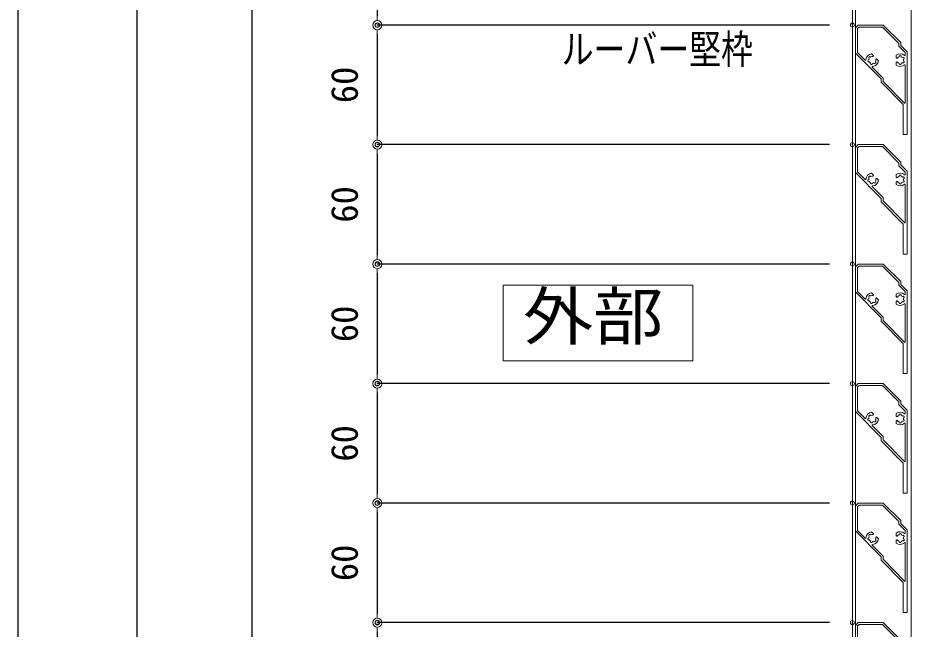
# Model space of a CAD drawing. Units: millimetres, scale not verified. Extents: x -1682 to 1682, y -1188 to 1188.
# Drawn here: x -577.9 to -129.5, y 102.8 to 409.8 of the extents above; entities that cross this region are included whole.
import ezdxf
from ezdxf.enums import TextEntityAlignment as Align

# ---------------------------------------------------------------- set-up
doc = ezdxf.new("R2010")
doc.units = ezdxf.units.MM
doc.header["$LTSCALE"] = 4
doc.header["$PDMODE"] = 32
doc.header["$PDSIZE"] = 2
for name, color, linetype, lineweight in [('0-0_0', 7, 'Continuous', 18), ('0-1_DEFPOINTS', 7, 'Continuous', 18), ('0-9_41ｱﾙﾐ', 6, 'Continuous', 18), ('0-C_P4-12', 7, 'Continuous', 18), ('0-F_HACH', 7, 'Continuous', 18)]:
    doc.layers.add(name, color=color, linetype=linetype, lineweight=lineweight)
doc.layers.add('0-A_1手摺寸法', color=7, linetype='Continuous')
doc.styles.add('ＭＳ ゴシック', font='')
doc.styles.get('ＭＳ ゴシック').set_extended_font_data('MS Gothic')

# ---------------------------------------------------------------- blocks, each defined once
blk = doc.blocks.new('D21')
at = {"layer": '0-A_1手摺寸法'}
blk.add_line((-417.959, 4197.601), (-417.959, 3191.801), dxfattribs=at)
blk = doc.blocks.new('D22')
at = {"layer": '0-A_1手摺寸法'}
blk.add_line((-535.436, 4237.601), (-535.436, 3131.801), dxfattribs=at)
blk = doc.blocks.new('D23')
at = {"layer": '0-A_1手摺寸法'}
blk.add_line((-475.674, 4237.601), (-475.674, 3146.801), dxfattribs=at)
blk = doc.blocks.new('HK-100')
at = {"layer": '0-0_0'}
for p, q in [((-26, 53.6), (-24.6, 55)), ((-24.854, 53.332), (-24.332, 53.854)), ((-24.6, 55), (-12, 55)), ((-23.979, 54), (-12.621, 54)), ((-12.268, 53.854), (-4.346, 45.932)), ((-12, 55), (-3.2, 46.2)), ((-26, 53.6), (-26, 41)), ((-25, 52.979), (-25, 41.621)), ((-4.2, 45.579), (-4.2, 44.579)), ((-3.2, 46.2), (-3.2, 44.786)), ((-13, 28), (-26, 41)), ((-21.038, 37.453), (-24.854, 41.268)), ((-17.852, 40.631), (-16.984, 39.762)), ((-4.054, 44.225), (-1, 41.172)), ((-3.2, 44.786), (0, 41.586)), ((-1, 41.172), (-1, 40.593)), ((0, 41.586), (0, 0)), ((-16.998, 39.324), (-16.932, 39.569)), ((-15.626, 37.952), (-15.381, 38.018)), ((-14.319, 37.098), (-15.188, 37.966)), ((-5.5, 39.948), (-5.5, 38.72)), ((-5.5, 34.952), (-5.5, 36.18)), ((-5.18, 38.42), (-5.4, 38.547)), ((-5.18, 36.48), (-5.4, 36.353)), ((-1, 34.946), (-1, 15.995)), ((-12, 28.207), (-12, 26.885)), ((-2, 0), (0, 0))]:
    blk.add_line(p, q, dxfattribs=at)
blk.add_lwpolyline([(-13, 28), (-13, 26.28), (-2, 15.101), (-2, 0)], dxfattribs=at)
for centre, radius, start, end in [((-23.979, 53.5), 0.5, 90, 135), ((-12.621, 53.5), 0.5, 45, 90), ((-24.5, 52.979), 0.5, 135, 180), ((-4.7, 45.579), 0.5, 0, 45), ((-24.5, 41.621), 0.5, 180, 225), ((-17.5, 37.45), 3.2, 96.31781, 177.56845), ((-3.5, 37.45), 3.2, 47.43155, 128.68219), ((-3.7, 44.579), 0.5, 180, 225), ((-19.19, 36.997), 0.5, 96.78679, 293.21321), ((-17.5, 37.45), 1.75, 151.42642, 178.57358), ((-18.737, 38.687), 0.5, 36.78679, 233.21321), ((-17.5, 37.45), 1.75, 211.42642, 238.57358), ((-17.953, 35.76), 0.5, 156.78679, 353.21321), ((-17.5, 37.45), 1.75, 80.88684, 118.57358), ((-17.5, 37.45), 1.75, 271.42642, 298.57358), ((-17.5, 37.45), 3.2, 272.43155, 353.68219), ((-17.191, 39.375), 0.2, 260.88684, 345), ((-17.125, 39.621), 0.2, 345, 45), ((-16.263, 36.213), 0.5, 216.78679, 53.21321), ((-17.5, 37.45), 1.75, 331.42642, 9.11316), ((-15.575, 37.759), 0.2, 105, 189.11316), ((-15.329, 37.825), 0.2, 45, 105), ((-5.3, 38.72), 0.2, 180, 240), ((-5.3, 36.18), 0.2, 120, 180), ((-5.08, 38.593), 0.2, 240, 324.11316), ((-5.08, 36.307), 0.2, 35.88684, 120), ((-3.5, 37.45), 1.75, 106.42642, 144.11316), ((-3.5, 37.45), 1.75, 215.88684, 253.57358), ((-3.5, 39.2), 0.5, 351.78679, 188.21321), ((-3.5, 37.45), 1.75, 46.42642, 73.57358), ((-3.5, 37.45), 1.75, 286.42642, 313.57358), ((-1.984, 38.325), 0.5, 291.78679, 128.21321), ((-1.984, 36.575), 0.5, 231.78679, 68.21321), ((-3.5, 37.45), 1.75, 346.42642, 13.57358), ((-1.2, 39.954), 0.2, 227.43155, 0), ((-17.356, 34.053), 0.2, 92.43155, 225), ((-3.5, 37.45), 3.2, 231.31781, 312.56845), ((-3.5, 35.7), 0.5, 171.78679, 8.21321), ((-1.2, 34.946), 0.2, 0, 132.56845), ((-12.5, 28.207), 0.5, 0, 45), ((-11.5, 26.885), 0.5, 180, 215.53768)]:
    blk.add_arc(centre, radius, start, end, dxfattribs=at)
at = {"layer": '0-0_0', "color": 4}
for centre, start, end in [((-20.897, 37.594), 225, 357.57254), ((-17.356, 34.053), 92.42746, 225)]:
    blk.add_arc(centre, 0.2, start, end, dxfattribs=at)
at = {"layer": '0-F_HACH'}
for p, q in [((-24.332, 53.854), (-24.854, 53.332)), ((-12.621, 54), (-23.979, 54)), ((-4.346, 45.932), (-12.268, 53.854)), ((-25, 52.979), (-25, 41.621)), ((-4.2, 44.579), (-4.2, 45.579)), ((-24.854, 41.268), (-21.038, 37.453)), ((-1, 41.172), (-4.054, 44.225)), ((-1, 39.954), (-1, 41.172)), ((-17.497, 33.912), (-12.146, 28.561)), ((-12, 28.207), (-12, 26.885)), ((-11.907, 26.594), (-1.319, 15.834))]:
    blk.add_line(p, q, dxfattribs=at)
at = {"layer": '0-F_HACH', "color": 5}
blk.add_line((-15.105, 37.874), (-15.101, 37.879), dxfattribs=at)
at = {"layer": '0-F_HACH'}
for centre, radius, start, end in [((-23.979, 53.5), 0.5, 90, 135), ((-12.621, 53.5), 0.5, 45, 90), ((-24.5, 52.979), 0.5, 135, 180), ((-4.7, 45.579), 0.5, 0, 45), ((-24.5, 41.621), 0.5, 180, 225), ((-3.7, 44.579), 0.5, 180, 225), ((-12.5, 28.207), 0.5, 0, 45), ((-1.2, 15.995), 0.2, 215.53768, 0)]:
    blk.add_arc(centre, radius, start, end, dxfattribs=at)
blk = doc.blocks.new('_ORIGIN2')
at = {"layer": '0-0_0'}
blk.add_line((-0.5, 0), (-1, 0), dxfattribs=at)
for radius in [0.5, 0.25]:
    blk.add_circle((0, 0), radius, dxfattribs=at)
blk = doc.blocks.new('D56')
at = {"layer": '0-1_DEFPOINTS'}
for p in [(-116.608, 3722.201), (-355.029, 3662.201), (-116.608, 3662.201)]:
    blk.add_point(p, dxfattribs=at)
at = {"layer": '0-A_1手摺寸法'}
for p, q in [((-128.108, 3722.201), (-355.029, 3722.201)), ((-355.029, 3717.601), (-355.029, 3666.801)), ((-128.108, 3662.201), (-355.029, 3662.201))]:
    blk.add_line(p, q, dxfattribs=at)
at = {"layer": '0-A_1手摺寸法', "xscale": 4.6, "yscale": 4.6}
for p, rotation in [((-355.029, 3722.201), 90), ((-355.029, 3662.201), 270)]:
    blk.add_blockref('_ORIGIN2', p, dxfattribs=dict(at, rotation=rotation))
at = {"layer": '0-A_1手摺寸法', "style": 'ＭＳ ゴシック'}
blk.add_text('60', height=13.49, rotation=90, dxfattribs=at).set_placement((-360.779, 3683.001), align=Align.BOTTOM_LEFT)
blk = doc.blocks.new('D57')
at = {"layer": '0-1_DEFPOINTS'}
for p in [(-116.608, 3782.201), (-355.029, 3722.201), (-116.608, 3722.201)]:
    blk.add_point(p, dxfattribs=at)
at = {"layer": '0-A_1手摺寸法'}
for p, q in [((-128.108, 3782.201), (-355.029, 3782.201)), ((-355.029, 3777.601), (-355.029, 3726.801)), ((-128.108, 3722.201), (-355.029, 3722.201))]:
    blk.add_line(p, q, dxfattribs=at)
at = {"layer": '0-A_1手摺寸法', "xscale": 4.6, "yscale": 4.6}
for p, rotation in [((-355.029, 3782.201), 90), ((-355.029, 3722.201), 270)]:
    blk.add_blockref('_ORIGIN2', p, dxfattribs=dict(at, rotation=rotation))
at = {"layer": '0-A_1手摺寸法', "style": 'ＭＳ ゴシック'}
blk.add_text('60', height=13.49, rotation=90, dxfattribs=at).set_placement((-360.779, 3743.001), align=Align.BOTTOM_LEFT)
blk = doc.blocks.new('D58')
at = {"layer": '0-1_DEFPOINTS'}
for p in [(-116.608, 3842.201), (-355.029, 3782.201), (-116.608, 3782.201)]:
    blk.add_point(p, dxfattribs=at)
at = {"layer": '0-A_1手摺寸法'}
for p, q in [((-128.108, 3842.201), (-355.029, 3842.201)), ((-355.029, 3837.601), (-355.029, 3786.801)), ((-128.108, 3782.201), (-355.029, 3782.201))]:
    blk.add_line(p, q, dxfattribs=at)
at = {"layer": '0-A_1手摺寸法', "xscale": 4.6, "yscale": 4.6}
for p, rotation in [((-355.029, 3842.201), 90), ((-355.029, 3782.201), 270)]:
    blk.add_blockref('_ORIGIN2', p, dxfattribs=dict(at, rotation=rotation))
at = {"layer": '0-A_1手摺寸法', "style": 'ＭＳ ゴシック'}
blk.add_text('60', height=13.49, rotation=90, dxfattribs=at).set_placement((-360.779, 3803.001), align=Align.BOTTOM_LEFT)
blk = doc.blocks.new('D59')
at = {"layer": '0-1_DEFPOINTS'}
for p in [(-116.608, 3902.201), (-355.029, 3842.201), (-116.608, 3842.201)]:
    blk.add_point(p, dxfattribs=at)
at = {"layer": '0-A_1手摺寸法'}
for p, q in [((-128.108, 3902.201), (-355.029, 3902.201)), ((-355.029, 3897.601), (-355.029, 3846.801)), ((-128.108, 3842.201), (-355.029, 3842.201))]:
    blk.add_line(p, q, dxfattribs=at)
at = {"layer": '0-A_1手摺寸法', "xscale": 4.6, "yscale": 4.6}
for p, rotation in [((-355.029, 3902.201), 90), ((-355.029, 3842.201), 270)]:
    blk.add_blockref('_ORIGIN2', p, dxfattribs=dict(at, rotation=rotation))
at = {"layer": '0-A_1手摺寸法', "style": 'ＭＳ ゴシック'}
blk.add_text('60', height=13.49, rotation=90, dxfattribs=at).set_placement((-360.779, 3863.001), align=Align.BOTTOM_LEFT)
blk = doc.blocks.new('D60')
at = {"layer": '0-1_DEFPOINTS'}
for p in [(-116.608, 3962.201), (-355.029, 3902.201), (-116.608, 3902.201)]:
    blk.add_point(p, dxfattribs=at)
at = {"layer": '0-A_1手摺寸法'}
for p, q in [((-128.108, 3962.201), (-355.029, 3962.201)), ((-355.029, 3957.601), (-355.029, 3906.801)), ((-128.108, 3902.201), (-355.029, 3902.201))]:
    blk.add_line(p, q, dxfattribs=at)
at = {"layer": '0-A_1手摺寸法', "xscale": 4.6, "yscale": 4.6}
for p, rotation in [((-355.029, 3962.201), 90), ((-355.029, 3902.201), 270)]:
    blk.add_blockref('_ORIGIN2', p, dxfattribs=dict(at, rotation=rotation))
at = {"layer": '0-A_1手摺寸法', "style": 'ＭＳ ゴシック'}
blk.add_text('60', height=13.49, rotation=90, dxfattribs=at).set_placement((-360.779, 3923.001), align=Align.BOTTOM_LEFT)
blk = doc.blocks.new('D61')
at = {"layer": '0-1_DEFPOINTS'}
for p in [(-116.608, 4022.201), (-355.029, 3962.201), (-116.608, 3962.201)]:
    blk.add_point(p, dxfattribs=at)
at = {"layer": '0-A_1手摺寸法'}
for p, q in [((-128.108, 4022.201), (-355.029, 4022.201)), ((-355.029, 4017.601), (-355.029, 3966.801)), ((-128.108, 3962.201), (-355.029, 3962.201))]:
    blk.add_line(p, q, dxfattribs=at)
at = {"layer": '0-A_1手摺寸法', "xscale": 4.6, "yscale": 4.6}
for p, rotation in [((-355.029, 4022.201), 90), ((-355.029, 3962.201), 270)]:
    blk.add_blockref('_ORIGIN2', p, dxfattribs=dict(at, rotation=rotation))
at = {"layer": '0-A_1手摺寸法', "style": 'ＭＳ ゴシック'}
blk.add_text('60', height=13.49, rotation=90, dxfattribs=at).set_placement((-360.779, 3983.001), align=Align.BOTTOM_LEFT)
blk = doc.blocks.new('D62')
at = {"layer": '0-1_DEFPOINTS'}
for p in [(-116.608, 4082.201), (-355.029, 4022.201), (-116.608, 4022.201)]:
    blk.add_point(p, dxfattribs=at)
at = {"layer": '0-A_1手摺寸法'}
for p, q in [((-128.108, 4082.201), (-355.029, 4082.201)), ((-355.029, 4077.601), (-355.029, 4026.801)), ((-128.108, 4022.201), (-355.029, 4022.201))]:
    blk.add_line(p, q, dxfattribs=at)
at = {"layer": '0-A_1手摺寸法', "xscale": 4.6, "yscale": 4.6}
for p, rotation in [((-355.029, 4082.201), 90), ((-355.029, 4022.201), 270)]:
    blk.add_blockref('_ORIGIN2', p, dxfattribs=dict(at, rotation=rotation))
at = {"layer": '0-A_1手摺寸法', "style": 'ＭＳ ゴシック'}
blk.add_text('60', height=13.49, rotation=90, dxfattribs=at).set_placement((-360.779, 4043.001), align=Align.BOTTOM_LEFT)

msp = doc.modelspace()

# ---------------------------------------------------------------- linework, layer by layer
at = {"layer": '0-9_41ｱﾙﾐ'}
for p, q in [((-159.024, 586.106), (-159.024, -406.894)), ((-157.524, -408.394), (-157.524, 586.106)), ((-129.524, -428.894), (-129.524, 586.106))]:
    msp.add_line(p, q, dxfattribs=at)
at = {"layer": '0-C_P4-12'}
msp.add_line((-334.352, 275.519), (-334.352, 237.509), dxfattribs=at)
msp.add_lwpolyline([(-334.352, 237.509), (-239.026, 237.509), (-239.026, 275.519), (-334.352, 275.519)], dxfattribs=at)

# ---------------------------------------------------------------- block references
at = {"layer": '0-0_0'}
for p in [(-131.524, 351.106), (-131.524, 291.106), (-131.524, 231.106), (-131.524, 171.106), (-131.524, 111.106), (-131.524, 51.106)]:
    msp.add_blockref('HK-100', p, dxfattribs=at)
at = {"layer": '0-A_1手摺寸法'}
for name in ['D22', 'D23', 'D21', 'D62', 'D61', 'D60', 'D59', 'D58', 'D57', 'D56']:
    msp.add_blockref(name, (-42.416, -3616.095), dxfattribs=at)

# ---------------------------------------------------------------- texts
at = {"layer": '0-0_0', "style": 'ＭＳ ゴシック', "width": 0.8}
msp.add_text('ルーバー堅枠', height=14.66, dxfattribs=at).set_placement((-304.904, 382.272), align=Align.BOTTOM_LEFT)
at = {"layer": '0-C_P4-12', "style": 'ＭＳ ゴシック', "width": 1.1}
msp.add_text('外部', height=23.46, dxfattribs=at).set_placement((-324.293, 241.142), align=Align.BOTTOM_LEFT)

doc.saveas('drawing.dxf')
